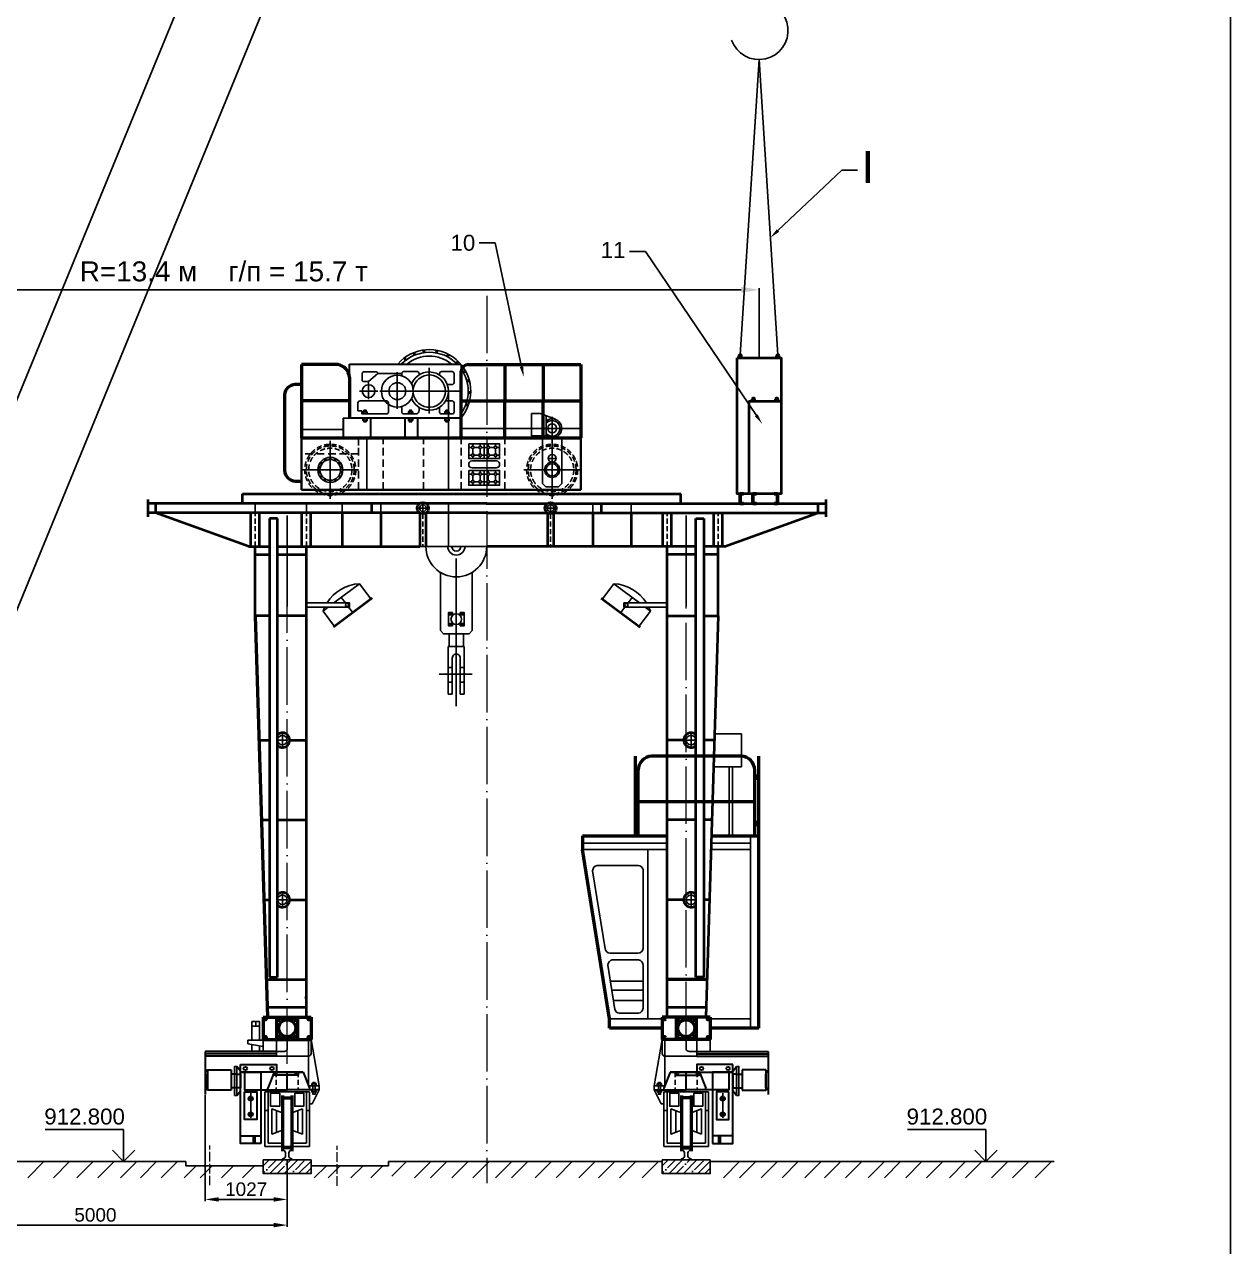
# Model space of a CAD drawing. Header units: millimetres. Extents: x 155577 to 993706, y -295114 to -113927.
# Drawn here: x 836234 to 851346, y -274186 to -258874 of the extents above; entities that cross this region are included whole.
import ezdxf
from ezdxf import colors
from ezdxf.entities.mleader import LeaderData, LeaderLine
from ezdxf.math import Vec2, Vec3

# ---------------------------------------------------------------- set-up
doc = ezdxf.new("R2010")
doc.units = ezdxf.units.MM
doc.linetypes.add('ACAD_ISO04W100', pattern=[30, 24, -3, 0, -3])
doc.linetypes.add('штриховая2', pattern=[9.525, 6.35, -3.175])
doc.layers.add('ось', color=160, linetype='Continuous', lineweight=15)
doc.layers.add('размер', color=84, linetype='Continuous', lineweight=18)
doc.styles.get("Standard").update_dxf_attribs({"font": 'arial.ttf'})
doc.dimstyles.new('ISO-25', dxfattribs={"dimtxt": 170, "dimasz": 170, "dimexe": 20, "dimexo": 10, "dimgap": 40, "dimtad": 1, "dimtxsty": 'Standard', "dimcen": 2.5, "dimadec": 0, "dimazin": 0, "dimtfac": 1, "dimtmove": 0, "dimatfit": 3, "dimfxl": 0, "dimarcsym": 0})

# ---------------------------------------------------------------- blocks, each defined once
blk = doc.blocks.new('*D83')
at = {"layer": 'Defpoints', "color": 0, "transparency": 16777216}
for p in [(834526, -273101), (839526, -273101), (834526, -273917)]:
    blk.add_point(p, dxfattribs=at)
at = {"layer": 'размер', "color": 0, "lineweight": -2, "transparency": 16777216}
for p, q in [((834526, -273111), (834526, -273937)), ((839526, -273111), (839526, -273937)), ((839356, -273917), (834696, -273917))]:
    blk.add_line(p, q, dxfattribs=at)
at = {"layer": 'размер', "color": 0, "transparency": 16777216}
for points in [[(834696, -273888), (834696, -273945), (834526, -273917)], [(839356, -273888), (839356, -273945), (839526, -273917)]]:
    blk.add_solid(points, dxfattribs=at)
at = {"layer": 'размер', "color": 0, "transparency": 16777216, "insert": (837123, -273790), "char_height": 170, "attachment_point": 5}
blk.add_mtext('5000', dxfattribs=at)
blk = doc.blocks.new('*D60')
at = {"layer": 'Defpoints', "color": 0, "transparency": 16777216}
for p in [(838499, -272279), (839526, -273101), (838499, -273595)]:
    blk.add_point(p, dxfattribs=at)
at = {"layer": 'размер', "color": 0, "lineweight": -2, "transparency": 16777216}
for p, q in [((838499, -272289), (838499, -273615)), ((839526, -273111), (839526, -273615)), ((839356, -273595), (838669, -273595))]:
    blk.add_line(p, q, dxfattribs=at)
at = {"layer": 'размер', "color": 0, "transparency": 16777216}
for points in [[(838669, -273567), (838669, -273623), (838499, -273595)], [(839356, -273567), (839356, -273623), (839526, -273595)]]:
    blk.add_solid(points, dxfattribs=at)
at = {"layer": 'размер', "color": 0, "transparency": 16777216, "insert": (839012, -273468), "char_height": 170, "attachment_point": 5}
blk.add_mtext('1027', dxfattribs=at)
blk = doc.blocks.new('дв подъема')
at = {"lineweight": 30}
for p, q in [((122613, 19245), (124007, 19245)), ((122613, 18565), (122613, 19245)), ((124013, 19237), (124013, 18565)), ((122533, 18565), (122533, 18325)), ((124013, 18565), (122613, 18565)), ((122878, 18565), (122878, 18325)), ((123307, 18565), (123307, 18325)), ((123465, 18565), (123465, 18325)), ((124013, 18325), (124013, 18565)), ((122533, 18325), (124013, 18325))]:
    blk.add_line(p, q, dxfattribs=at)
for p, q in [((122949, 19149), (122793, 19149)), ((123213, 19144), (123213, 18682)), ((123462, 19151), (123292, 19151)), ((123613, 19197), (123613, 18625)), ((123765, 19151), (123900, 19151)), ((122773, 19128), (122773, 19036)), ((122781, 19027), (122853, 19027)), ((122853, 19027), (122970, 19128)), ((122853, 19012), (122853, 18803)), ((122970, 19128), (122970, 19136)), ((123268, 19128), (122970, 19128)), ((123268, 19128), (123268, 19097)), ((123485, 19108), (123485, 19128)), ((123742, 19108), (123742, 19128)), ((123900, 18987), (123839, 18987)), ((123924, 19128), (123924, 19011)), ((122968, 18905), (122737, 18905)), ((124013, 18905), (122992, 18905)), ((122718, 18657), (122718, 18755)), ((123079, 18783), (122748, 18783)), ((123103, 18643), (123103, 18759)), ((123268, 18643), (123268, 18712)), ((123487, 18662), (123487, 18701)), ((123742, 18643), (123742, 18702)), ((123900, 18783), (123820, 18783)), ((123924, 18643), (123924, 18759)), ((122613, 18565), (122533, 18565)), ((122767, 18657), (122718, 18657)), ((122767, 18619), (122767, 18657)), ((122767, 18619), (123079, 18619)), ((123447, 18619), (123292, 18619)), ((123765, 18619), (123900, 18619))]:
    blk.add_line(p, q)
for points in [[(122836, 18647), (122781, 18647), (122781, 18619), (122836, 18619)], [(122836, 18565), (122781, 18565), (122781, 18537), (122836, 18537)], [(123406, 18647), (123351, 18647), (123351, 18619), (123406, 18619)], [(123406, 18565), (123351, 18565), (123351, 18537), (123406, 18537)], [(123863, 18647), (123808, 18647), (123808, 18619), (123863, 18619)], [(123863, 18565), (123808, 18565), (123808, 18537), (123863, 18537)]]:
    blk.add_lwpolyline(points, close=True)
for points in [[(122822, 18619), (122822, 18665), (122795, 18665), (122795, 18619)], [(122795, 18565), (122795, 18520), (122822, 18520), (122822, 18565)], [(123392, 18619), (123392, 18665), (123365, 18665), (123365, 18619)], [(123365, 18565), (123365, 18520), (123392, 18520), (123392, 18565)], [(123849, 18619), (123849, 18665), (123822, 18665), (123822, 18619)], [(123822, 18565), (123822, 18520), (123849, 18520), (123849, 18565)]]:
    blk.add_lwpolyline(points)
for centre, radius in [((123314, 19308), 10.5), ((123427, 19369), 10.5), ((123546, 19404), 10.5), ((123707, 19399), 10.5), ((123846, 19352), 10.5), ((123964, 19264), 10.5), ((124053, 19150), 10.5), ((123213, 18905), 200), ((123213, 18905), 106), ((124100, 19034), 10.5), ((122853, 18905), 80), ((124119, 18889), 10.5), ((124088, 18730), 10.5)]:
    blk.add_circle(centre, radius)
for centre, radius, start, end in [((123613, 18905), 520, 320.2849, 139.1678), ((123613, 18905), 487, 44.3085, 135.6915), ((123613, 18905), 439, 50.7184, 129.2816), ((122798, 19125), 25, 102.8765, 172.6784), ((122947, 19122), 26.7, 31.5106, 86.3998), ((123294, 19126), 25.3, 94.3606, 176.3233), ((123613, 18905), 240, 202.3316, 157.6684), ((123460, 19126), 25.3, 3.6767, 85.6394), ((123767, 19126), 25.3, 94.3606, 176.3233), ((123898, 19126), 25.3, 3.6767, 85.6394), ((123613, 18905), 487, 325.2644, 34.7356), ((122784, 19038), 11.2, 192.1008, 254.6833), ((123613, 18905), 203, 186.9321, 173.0679), ((123898, 19013), 25.3, 274.3606, 356.3233), ((122749, 18752), 31, 91.9626, 174.6968), ((123077, 18758), 25.3, 3.6767, 94.3606), ((123898, 18758), 25.3, 3.6767, 94.3606), ((123077, 18644), 25.3, 274.3606, 356.3233), ((123294, 18644), 25.3, 183.6767, 265.6394), ((123446, 18660), 40.7, 271.5182, 2.7043), ((123767, 18644), 25.3, 183.6767, 265.6394), ((123898, 18644), 25.3, 274.3606, 356.3233)]:
    blk.add_arc(centre, radius, start, end)
blk = doc.blocks.new('подъмная тележка вид проф')
at = {"lineweight": 50}
for p, q in [((-3046, 1570), (-3500, 1570)), ((-3500, 1570), (-3500, 650)), ((-1408, 1570), (0, 1570)), ((-951, 650), (-950, 1570)), ((-471, 650), (-470, 1570)), ((0, 1570), (0, 650)), ((-2900, 1412), (-2900, 890)), ((-1500, 650), (-1500, 1487)), ((-3500, 1321), (-3579, 1321)), ((-3713, 1191), (-3713, 240)), ((-2900, 1115), (-3500, 1115)), ((0, 1110), (-1500, 1111)), ((-3500, 650), (0, 650)), ((-3579, 110), (-3500, 110))]:
    blk.add_line(p, q, dxfattribs=at)
for p, q in [((-1660, 1236), (-1660, 0)), ((-320, 883), (-509, 954)), ((-1500, 650), (-1500, 770)), ((-1500, 770), (0, 770)), ((-480, 650), (-480, 78)), ((-240, 650), (-240, 78)), ((-1406, 532), (-1371, 532)), ((-1354, 576), (-1354, 549)), ((-1354, 515), (-1354, 451)), ((-1338, 532), (-1280, 532)), ((-1263, 576), (-1263, 549)), ((-1263, 515), (-1263, 451)), ((-1246, 532), (-1178, 532)), ((-1212, 576), (-1212, 391)), ((-1161, 576), (-1161, 549)), ((-1161, 515), (-1161, 451)), ((-1144, 532), (-1086, 532)), ((-1069, 576), (-1069, 549)), ((-1069, 515), (-1069, 451)), ((-1053, 532), (-1018, 532)), ((-1406, 434), (-1371, 434)), ((-1354, 418), (-1354, 391)), ((-1338, 434), (-1280, 434)), ((-1263, 418), (-1263, 391)), ((-1246, 434), (-1178, 434)), ((-1161, 418), (-1161, 391)), ((-1144, 434), (-1086, 434)), ((-1069, 418), (-1069, 391)), ((-1053, 434), (-1018, 434)), ((-409, 394), (-311, 394)), ((-3494, 250), (-2786, 250)), ((-1406, 198), (-1371, 198)), ((-1354, 242), (-1354, 215)), ((-1354, 181), (-1354, 117)), ((-1338, 198), (-1280, 198)), ((-1263, 242), (-1263, 215)), ((-1263, 181), (-1263, 117)), ((-1246, 198), (-1178, 198)), ((-1212, 242), (-1212, 57)), ((-1161, 242), (-1161, 215)), ((-1161, 181), (-1161, 117)), ((-1144, 198), (-1086, 198)), ((-1069, 242), (-1069, 215)), ((-1069, 181), (-1069, 117)), ((-1053, 198), (-1018, 198)), ((-714, 250), (-6, 250)), ((-240, 250), (-240, 78)), ((-1406, 101), (-1371, 101)), ((-1354, 84), (-1354, 57)), ((-1338, 101), (-1280, 101)), ((-1263, 84), (-1263, 57)), ((-1246, 101), (-1178, 101)), ((-1161, 84), (-1161, 57)), ((-1144, 101), (-1086, 101)), ((-1069, 84), (-1069, 57)), ((-1053, 101), (-1018, 101)), ((-440, 38), (-480, 78)), ((-440, 38), (-280, 38)), ((-280, 38), (-240, 78))]:
    blk.add_line(p, q)
at = {"lineweight": 35}
for p, q in [((-3500, 650), (-3500, 0)), ((0, 650), (0, 0)), ((-3500, 0), (0, 0))]:
    blk.add_line(p, q, dxfattribs=at)
at = {"linetype": 'штриховая2', "ltscale": 15}
for p, q in [((-2786, 0), (-2786, 650)), ((-2786, 650), (-2786, 450)), ((-2479, 0), (-2479, 650)), ((-1972, 0), (-1972, 650)), ((-1500, 0), (-1500, 650)), ((-951, 0), (-951, 650)), ((-2786, 450), (-3500, 450))]:
    blk.add_line(p, q, dxfattribs=at)
at = {"ltscale": 15}
blk.add_line((-2683, 0), (-2683, 650), dxfattribs=at)
for points in [[(-434, 926), (-434, 675), (-617, 675), (-617, 954), (-509, 954)], [(-1406, 318), (-1406, 318)], [(-1366, 362), (-1058, 362)], [(-1018, 318), (-1018, 318)], [(-978, 318), (-978, 318)], [(-1059, 274), (-1364, 274)]]:
    blk.add_lwpolyline(points)
for points in [[(-3500, 754), (-2980, 754), (-2980, 650), (-3500, 650)], [(-1406, 576), (-1018, 576), (-1018, 391), (-1406, 391)], [(-1406, 242), (-1018, 242), (-1018, 57), (-1406, 57)]]:
    blk.add_lwpolyline(points, close=True)
for centre, radius in [((-360, 770), 56.2), ((-1354, 532), 16.8), ((-1263, 532), 16.8), ((-1161, 532), 16.8), ((-1069, 532), 16.8), ((-3140, 249), 157), ((-3140, 249), 130), ((-3256, 334), 9.24), ((-3204, 376), 9.24), ((-3140, 391), 9.24), ((-3076, 376), 9.24), ((-3024, 334), 9.24), ((-1354, 434), 16.8), ((-1263, 434), 16.8), ((-1161, 434), 16.8), ((-1069, 434), 16.8), ((-360, 250), 95.3), ((-360, 250), 75.2), ((-360, 394), 48.6), ((-3280, 280), 9.24), ((-3280, 220), 9.24), ((-3256, 166), 9.24), ((-3024, 166), 9.24), ((-3000, 280), 9.24), ((-3000, 220), 9.24), ((-1354, 198), 16.8), ((-1263, 198), 16.8), ((-1161, 198), 16.8), ((-1069, 198), 16.8), ((-3204, 124), 9.24), ((-3140, 109), 9.24), ((-3076, 124), 9.24), ((-1354, 101), 16.8), ((-1263, 101), 16.8), ((-1161, 101), 16.8), ((-1069, 101), 16.8)]:
    blk.add_circle(centre, radius)
at = {"linetype": 'штриховая2', "ltscale": 10}
for centre, radius in [((-3140, 250), 320), ((-3140, 250), 320), ((-3140, 250), 300), ((-3140, 250), 271), ((-360, 250), 320), ((-360, 250), 320), ((-360, 250), 300), ((-360, 250), 271)]:
    blk.add_circle(centre, radius, dxfattribs=at)
at = {"lineweight": 50}
for centre, radius, start, end in [((-3078, 1394), 179, 5.7059, 79.8894), ((-1407, 1476), 93.6, 89.4652, 175.342), ((-3571, 1178), 143, 93.5257, 174.9871), ((-3571, 253), 143, 185.0129, 266.4743)]:
    blk.add_arc(centre, radius, start, end, dxfattribs=at)
for centre, radius, start, end in [((-360, 770), 120, 232.1713, 127.8287), ((-360, 770), 98.2, 221.4578, 138.5422), ((-1362, 318), 44, 95.0366, 266.8159), ((-1062, 318), 44, 273.1841, 84.9634)]:
    blk.add_arc(centre, radius, start, end)
blk.add_blockref('дв подъема', (-125513, -17669))
blk = doc.blocks.new('стрела ДЭК -50 30 м')
for p, q in [((307292, 19005), (312744, 48506)), ((311398, 46721), (307108, 23514))]:
    blk.add_line(p, q)
blk = doc.blocks.new('*D90')
at = {"layer": 'Defpoints', "color": 0, "transparency": 16777216}
for p in [(832026, -262199), (845439, -263050), (832026, -268795)]:
    blk.add_point(p, dxfattribs=at)
at = {"layer": 'размер', "color": 0, "lineweight": -2, "transparency": 16777216}
for p, q in [((832026, -268785), (832026, -262179)), ((845214, -262199), (832251, -262199)), ((845439, -263040), (845439, -262179))]:
    blk.add_line(p, q, dxfattribs=at)
at = {"layer": 'размер', "color": 0, "transparency": 16777216}
for points in [[(832251, -262162), (832251, -262237), (832026, -262199)], [(845214, -262162), (845214, -262237), (845439, -262199)]]:
    blk.add_solid(points, dxfattribs=at)
at = {"layer": 'размер', "color": 0, "transparency": 16777216, "insert": (838732, -261970), "char_height": 170, "attachment_point": 5}
blk.add_mtext('{\\H1.4706x;R=13.4 м    г/п = 15.7 т}', dxfattribs=at)
blk = doc.blocks.new('A4')
blk.add_line((839385.34, -1948.12), (839385.34, -2235.12))
blk = doc.blocks.new('ГАК ДЭКа')
blk.add_line((284780, 30287), (284780, 29857))
blk.add_circle((284780, 30387), 100)
blk.add_arc((284780, 29494), 363, 198.8478, 90)

msp = doc.modelspace()

# ---------------------------------------------------------------- hatches: boundary and pattern name
for points in [[(841595.663, -266242.998), (841545.412, -266242.998), (841545.412, -266270.288), (841595.663, -266270.288)], [(841744.301, -266242.998), (841694.049, -266242.998), (841694.049, -266270.288), (841744.301, -266270.288)], [(841595.663, -266381.001), (841545.412, -266381.001), (841545.412, -266408.291), (841595.663, -266408.291)], [(841744.301, -266381.001), (841694.049, -266381.001), (841694.049, -266408.291), (841744.301, -266408.291)], [(838866.829, -272292.165), (838896.309, -272292.165), (838896.309, -271929.269), (838866.829, -271929.269)], [(845185.034, -271929.269), (845155.554, -271929.269), (845155.554, -272292.165), (845185.034, -272292.165)]]:
    msp.add_hatch(color=256).paths.add_polyline_path(points)
h = msp.add_hatch()
h.set_pattern_fill('ANSI35', color=256, scale=20, style=0)
h.set_pattern_definition([(45, (574373.81, 2942.89), (-89.80256, 89.80256), []), (45, (574463.61, 2942.89), (-89.80256, 89.80256), [158.75, -31.75, 0, -31.75])])
h.paths.add_polyline_path([(839225.931, -273100.717), (839225.931, -273270.717), (839825.931, -273270.717), (839825.931, -273100.717)])
h = msp.add_hatch()
h.set_pattern_fill('ANSI35', color=256, scale=20, style=0)
h.set_pattern_definition([(45, (579373.81, 2942.89), (-89.80256, 89.80256), []), (45, (579463.61, 2942.89), (-89.80256, 89.80256), [158.75, -31.75, 0, -31.75])])
h.paths.add_polyline_path([(844225.931, -273100.717), (844225.931, -273270.717), (844825.931, -273270.717), (844825.931, -273100.717)])

# ---------------------------------------------------------------- linework, layer by layer
for p, q in [((845438.515, -259315.467), (845203.174, -263012.594)), ((845438.515, -259315.467), (845673.856, -263012.594)), ((842845.931, -264817.892), (842845.931, -263789.168)), ((840065.931, -264817.892), (840065.931, -264092.843)), ((839125.931, -264994.717), (839125.931, -264874.717)), ((839765.931, -264994.717), (839765.931, -264874.717)), ((840216.064, -264994.717), (840216.064, -264874.717)), ((840697.246, -264994.717), (840697.246, -264874.717)), ((841225.931, -264994.717), (841225.931, -264863.777)), ((841545.933, -264874.717), (841545.933, -265414.717)), ((842825.931, -264994.717), (842825.931, -264858.537)), ((843354.617, -264994.717), (843354.617, -264874.717)), ((843835.799, -264994.717), (843835.799, -264874.717)), ((841150.991, -264934.717), (841300.872, -264934.717)), ((842025.931, -264994.717), (841263.781, -264994.717)), ((842900.872, -264934.717), (842750.991, -264934.717)), ((839065.931, -265414.717), (839185.931, -265414.717)), ((841188.082, -265414.717), (842025.931, -265414.717)), ((841263.781, -265414.717), (841263.781, -265414.717)), ((842863.781, -265414.717), (842025.931, -265414.717)), ((842788.082, -265414.717), (842788.082, -265414.717)), ((844985.931, -265414.717), (844865.931, -265414.717)), ((841644.856, -265564.717), (841644.856, -267415.133)), ((841444.856, -266469.315), (841444.856, -265739.091)), ((841844.856, -266469.315), (841844.856, -265739.091)), ((840203.443, -266052.185), (840255.726, -266121.707)), ((843848.42, -266052.185), (843796.137, -266121.707)), ((840296.193, -266175.517), (840347.583, -266243.85)), ((843755.67, -266175.517), (843704.28, -266243.85)), ((841545.412, -266270.288), (841595.663, -266270.288)), ((841545.412, -266381.001), (841595.663, -266381.001)), ((841694.049, -266270.288), (841744.301, -266270.288)), ((841694.049, -266381.001), (841744.301, -266381.001)), ((841484.856, -266509.315), (841444.856, -266469.315)), ((841484.856, -266509.315), (841804.856, -266509.315)), ((841553.755, -266509.315), (841553.755, -266666.56)), ((841553.755, -266509.315), (841735.957, -266509.315)), ((841553.755, -266509.315), (841735.957, -266509.315)), ((841735.957, -266509.315), (841735.957, -266666.56)), ((841804.856, -266509.315), (841844.856, -266469.315)), ((841744.856, -266666.56), (841544.856, -266666.56)), ((841544.856, -266666.56), (841544.856, -267266.56)), ((841744.856, -267266.56), (841744.856, -266666.56)), ((841594.856, -267266.56), (841594.856, -266812.952)), ((841694.856, -267266.56), (841694.856, -266812.952)), ((841430.784, -267014.717), (841829.304, -267014.717)), ((841445.596, -267014.717), (841844.116, -267014.717)), ((841544.856, -266930.117), (841594.856, -266930.117)), ((841544.856, -266930.117), (841594.856, -266930.117)), ((841694.856, -266930.117), (841744.856, -266930.117)), ((841544.856, -267114.193), (841594.856, -267114.193)), ((841544.856, -267114.193), (841594.856, -267114.193)), ((841694.856, -267114.193), (841744.856, -267114.193)), ((841544.856, -267266.56), (841594.856, -267266.56)), ((841544.856, -267266.56), (841594.856, -267266.56)), ((841694.856, -267266.56), (841744.856, -267266.56)), ((839465.956, -267732.009), (839465.956, -267949.425)), ((839465.956, -267732.009), (839465.956, -267949.425)), ((844585.956, -267732.009), (844585.956, -267949.425)), ((844585.956, -267732.009), (844585.956, -267949.425)), ((845216.836, -267760.717), (844880.305, -267760.717)), ((845216.836, -268174.589), (845216.836, -267760.717)), ((839396.202, -267840.717), (839535.711, -267840.717)), ((844516.202, -267840.717), (844655.711, -267840.717)), ((844867.512, -268174.589), (845216.836, -268174.589)), ((845063.891, -268174.589), (845063.891, -269040.717)), ((845103.809, -268174.589), (845103.809, -269040.717)), ((843225.931, -269130.717), (844285.931, -269130.717)), ((844833.319, -269130.717), (845332.797, -269130.717)), ((845332.797, -271450.717), (845332.797, -269040.717)), ((843225.931, -269210.717), (844285.931, -269210.717)), ((844285.931, -269210.717), (844045.931, -269210.717)), ((844045.931, -269210.717), (844045.931, -271330.717)), ((845332.797, -269210.717), (844830.846, -269210.717)), ((843510.567, -270456.675), (843353.366, -269476.484)), ((843408.875, -269409.781), (843921.85, -269409.781)), ((843985.4, -269467.855), (843985.4, -270452.638)), ((839465.931, -269732.009), (839465.931, -269949.425)), ((844585.931, -269732.009), (844585.931, -269949.425)), ((839396.177, -269840.717), (839535.686, -269840.717)), ((844516.177, -269840.717), (844655.686, -269840.717)), ((843509.467, -270449.816), (843510.567, -270456.675)), ((843573.017, -270510.717), (843922.73, -270510.717)), ((843543.281, -270660.657), (843632.564, -271217.366)), ((843598.789, -270593.954), (843925.66, -270593.954)), ((843985.4, -270656.017), (843985.4, -271200.735)), ((843575.197, -270859.661), (843985.4, -270859.661)), ((843593.604, -270974.436), (843985.4, -270974.436)), ((843614.538, -271104.964), (843985.4, -271104.964)), ((843686.822, -271262.799), (843925.66, -271262.799)), ((839084.815, -271424), (839180.361, -271424)), ((839132.588, -271367.207), (839132.588, -271424)), ((843565.931, -271330.717), (844225.931, -271330.717)), ((845332.797, -271330.717), (844825.931, -271330.717)), ((839225.931, -271600.717), (839032.952, -271600.717)), ((839032.952, -271600.717), (839032.952, -271643.945)), ((839225.931, -271590.717), (839225.931, -271740.717)), ((839393.982, -271800.717), (839393.982, -271590.717)), ((839525.931, -271590.717), (839525.931, -271716.044)), ((839793.931, -272170.717), (839793.931, -271590.717)), ((839925.931, -272170.717), (839825.931, -271590.717)), ((839825.931, -271590.717), (839825.931, -271765.451)), ((844125.931, -272170.717), (844225.931, -271590.717)), ((844225.931, -271590.717), (844225.931, -271765.451)), ((844257.931, -272170.717), (844257.931, -271590.717)), ((844525.931, -271590.717), (844525.931, -271716.044)), ((844657.881, -271800.717), (844657.881, -271590.717)), ((844825.931, -271590.717), (844825.931, -271740.717)), ((839032.952, -271643.945), (839225.931, -271680.355)), ((839393.982, -271740.717), (839490.898, -271740.717)), ((844657.881, -271740.717), (844560.965, -271740.717)), ((839393.982, -271800.717), (839798.067, -271800.717)), ((844657.881, -271800.717), (844253.796, -271800.717)), ((839245.931, -272220.717), (839525.931, -272220.717)), ((839793.931, -272170.717), (839925.931, -272170.717)), ((839805.931, -272220.717), (839805.931, -272200.717)), ((839805.931, -272220.717), (839805.931, -272200.717)), ((839925.931, -272220.717), (839838.567, -272397.795)), ((839925.931, -272220.717), (839925.931, -272170.717)), ((844257.931, -272170.717), (844125.931, -272170.717)), ((844125.931, -272220.717), (844125.931, -272170.717)), ((844125.931, -272220.717), (844213.296, -272397.795)), ((844245.931, -272220.717), (844245.931, -272200.717)), ((844245.931, -272220.717), (844245.931, -272200.717)), ((844805.931, -272220.717), (844525.931, -272220.717)), ((839031.833, -272331.684), (839104.59, -272331.684)), ((839068.385, -272262.72), (839068.385, -272572.604)), ((839245.931, -272930.717), (839245.931, -272247.795)), ((839245.931, -272247.795), (839525.931, -272247.795)), ((839285.931, -272247.795), (839285.931, -272890.717)), ((839465.931, -272320.717), (839465.931, -272950.717)), ((839805.931, -272247.795), (839525.931, -272247.795)), ((839765.931, -272247.795), (839765.931, -272890.717)), ((839805.931, -272930.717), (839805.931, -272247.795)), ((844245.931, -272930.717), (844245.931, -272247.795)), ((844245.931, -272247.795), (844525.931, -272247.795)), ((844285.931, -272247.795), (844285.931, -272890.717)), ((844805.931, -272247.795), (844525.931, -272247.795)), ((844585.931, -272320.717), (844585.931, -272950.717)), ((844765.931, -272247.795), (844765.931, -272890.717)), ((844805.931, -272930.717), (844805.931, -272247.795)), ((845020.03, -272331.684), (844947.273, -272331.684)), ((844983.478, -272262.72), (844983.478, -272572.604)), ((839031.833, -272528.686), (839104.59, -272528.686)), ((839245.931, -272480.794), (839285.931, -272480.794)), ((839465.931, -272510.642), (839332.852, -272459.098)), ((839332.852, -272459.098), (839332.852, -272777.191)), ((839393.445, -272482.567), (839393.445, -272753.723)), ((839585.931, -272510.642), (839719.011, -272459.098)), ((839585.931, -272510.642), (839585.931, -272725.647)), ((839658.418, -272482.567), (839658.418, -272753.723)), ((839719.011, -272459.098), (839719.011, -272777.191)), ((839805.931, -272480.794), (839765.931, -272480.794)), ((839838.567, -272397.795), (839805.931, -272397.795)), ((844213.296, -272397.795), (844245.931, -272397.795)), ((844245.931, -272480.794), (844285.931, -272480.794)), ((844465.931, -272510.642), (844332.852, -272459.098)), ((844332.852, -272459.098), (844332.852, -272777.191)), ((844393.445, -272482.567), (844393.445, -272753.723)), ((844465.931, -272510.642), (844465.931, -272725.647)), ((844585.931, -272510.642), (844719.011, -272459.098)), ((844658.418, -272482.567), (844658.418, -272753.723)), ((844719.011, -272459.098), (844719.011, -272777.191)), ((844805.931, -272480.794), (844765.931, -272480.794)), ((845020.03, -272528.686), (844947.273, -272528.686)), ((837476.691, -272720.717), (836493.914, -272720.717)), ((837476.691, -273120.717), (837476.691, -272720.717)), ((839465.931, -272725.647), (839332.852, -272777.191)), ((839585.931, -272725.647), (839719.011, -272777.191)), ((844465.931, -272725.647), (844332.852, -272777.191)), ((844585.931, -272725.647), (844719.011, -272777.191)), ((848281.076, -272720.717), (847298.3, -272720.717)), ((848281.076, -273120.717), (848281.076, -272720.717)), ((837476.691, -273120.717), (837335.269, -272979.296)), ((837476.691, -273120.717), (837618.112, -272979.296)), ((839245.931, -272930.717), (839805.931, -272930.717)), ((839285.931, -272890.717), (839465.931, -272890.717)), ((839465.931, -272950.717), (839465.931, -272973.111)), ((839585.931, -272890.717), (839765.931, -272890.717)), ((839585.931, -272950.717), (839585.931, -272973.111)), ((844805.931, -272930.717), (844245.931, -272930.717)), ((844465.931, -272890.717), (844285.931, -272890.717)), ((844465.931, -272950.717), (844465.931, -272973.111)), ((844765.931, -272890.717), (844585.931, -272890.717)), ((844585.931, -272950.717), (844585.931, -272973.111)), ((848281.076, -273120.717), (848139.655, -272979.296)), ((848281.076, -273120.717), (848422.497, -272979.296)), ((838256.931, -273120.717), (824889.858, -273120.717)), ((836274.643, -273324.364), (836478.29, -273120.717)), ((836596.164, -273324.364), (836799.811, -273120.717)), ((836890.605, -273324.364), (837094.252, -273120.717)), ((837153.237, -273324.364), (837356.884, -273120.717)), ((837438.382, -273324.364), (837642.029, -273120.717)), ((837438.382, -273324.364), (837642.029, -273120.717)), ((837438.382, -273324.364), (837642.029, -273120.717)), ((837686.005, -273324.364), (837889.652, -273120.717)), ((837948.637, -273324.364), (838152.284, -273120.717)), ((838256.931, -273172.717), (838256.931, -273120.717)), ((839465.931, -273085.717), (839465.931, -273100.717)), ((839465.931, -273100.717), (839585.931, -273100.717)), ((839505.931, -273010.767), (839505.931, -273056.578)), ((839545.931, -273010.767), (839545.931, -273056.578)), ((839585.931, -273085.717), (839585.931, -273100.717)), ((840794.931, -273172.717), (840794.931, -273120.717)), ((840794.931, -273120.717), (844225.931, -273120.717)), ((840835.428, -273304.364), (841019.074, -273120.717)), ((841120.572, -273324.364), (841324.219, -273120.717)), ((841321.738, -273324.364), (841525.385, -273120.717)), ((841321.738, -273324.364), (841525.385, -273120.717)), ((841588.779, -273324.364), (841792.426, -273120.717)), ((841851.412, -273324.364), (842055.058, -273120.717)), ((842136.556, -273324.364), (842340.203, -273120.717)), ((842337.722, -273324.364), (842541.369, -273120.717)), ((842337.722, -273324.364), (842541.369, -273120.717)), ((842632.23, -273324.364), (842835.877, -273120.717)), ((842894.863, -273324.364), (843098.51, -273120.717)), ((843180.008, -273324.364), (843383.654, -273120.717)), ((843180.008, -273324.364), (843383.654, -273120.717)), ((843180.008, -273324.364), (843383.654, -273120.717)), ((843427.63, -273324.364), (843631.277, -273120.717)), ((843690.263, -273324.364), (843893.91, -273120.717)), ((843975.408, -273324.364), (844179.054, -273120.717)), ((844465.931, -273085.717), (844465.931, -273100.717)), ((844585.931, -273100.717), (844465.931, -273100.717)), ((844505.931, -273010.767), (844505.931, -273056.578)), ((844545.931, -273010.767), (844545.931, -273056.578)), ((844585.931, -273085.717), (844585.931, -273100.717)), ((849134.505, -273120.717), (844825.931, -273120.717)), ((844991.392, -273324.364), (845195.038, -273120.717)), ((845192.558, -273324.364), (845396.204, -273120.717)), ((845192.558, -273324.364), (845396.204, -273120.717)), ((845463.696, -273324.364), (845667.342, -273120.717)), ((845726.328, -273324.364), (845929.975, -273120.717)), ((846011.473, -273324.364), (846215.12, -273120.717)), ((846011.473, -273324.364), (846215.12, -273120.717)), ((846011.473, -273324.364), (846215.12, -273120.717)), ((846259.096, -273324.364), (846462.742, -273120.717)), ((846521.728, -273324.364), (846725.375, -273120.717)), ((846806.873, -273324.364), (847010.52, -273120.717)), ((847008.039, -273324.364), (847211.686, -273120.717)), ((847008.039, -273324.364), (847211.686, -273120.717)), ((847275.08, -273324.364), (847478.726, -273120.717)), ((847537.712, -273324.364), (847741.359, -273120.717)), ((847822.857, -273324.364), (848026.504, -273120.717)), ((848024.023, -273324.364), (848227.67, -273120.717)), ((848024.023, -273324.364), (848227.67, -273120.717)), ((848350.486, -273324.364), (848554.133, -273120.717)), ((848613.118, -273324.364), (848816.765, -273120.717)), ((848898.263, -273324.364), (849101.91, -273120.717)), ((848898.263, -273324.364), (849101.91, -273120.717)), ((848898.263, -273324.364), (849101.91, -273120.717)), ((838233.782, -273324.364), (838385.429, -273172.717)), ((839225.931, -273172.717), (838256.931, -273172.717)), ((838434.948, -273324.364), (838586.595, -273172.717)), ((838434.948, -273324.364), (838586.595, -273172.717)), ((838701.989, -273324.364), (838853.636, -273172.717)), ((838964.621, -273324.364), (839116.268, -273172.717)), ((839825.931, -273172.717), (840794.931, -273172.717)), ((839866.036, -273324.364), (840017.683, -273172.717)), ((840040.028, -273324.364), (840191.674, -273172.717)), ((840325.172, -273324.364), (840476.819, -273172.717)), ((840325.172, -273324.364), (840476.819, -273172.717)), ((840325.172, -273324.364), (840476.819, -273172.717)), ((840572.795, -273324.364), (840724.442, -273172.717))]:
    msp.add_line(p, q)
at = {"lineweight": 50}
for p, q in [((845190.396, -263049.854), (845190.396, -263024.512)), ((845215.952, -263049.854), (845215.952, -263024.512)), ((845661.077, -263049.854), (845661.077, -263024.512)), ((845686.634, -263049.854), (845686.634, -263024.512)), ((845356.779, -263595.444), (845356.779, -263570.102)), ((845382.336, -263595.444), (845382.336, -263570.102)), ((845647.988, -263595.444), (845647.988, -263570.102)), ((845673.545, -263595.444), (845673.545, -263570.102)), ((839125.931, -266284.717), (839281.295, -271310.717)), ((843891.85, -269040.717), (843891.85, -268040.717)), ((845216.836, -268040.717), (844090.963, -268040.717)), ((845434.138, -269040.717), (845434.138, -268040.717)), ((843921.85, -269040.717), (843921.85, -268215.625)), ((845385.949, -269040.717), (845385.949, -268215.625)), ((843891.85, -268288.624), (843921.85, -268288.624)), ((843891.85, -268316.505), (843921.85, -268316.505)), ((845385.949, -268288.624), (845434.138, -268288.624)), ((845385.949, -268316.505), (845434.138, -268316.505)), ((843921.85, -268609.333), (845385.949, -268609.333)), ((843891.85, -268869.38), (843921.85, -268869.38)), ((843891.85, -268897.261), (843921.85, -268897.261)), ((845385.949, -268869.38), (845434.138, -268869.38)), ((845385.949, -268897.261), (845434.138, -268897.261)), ((843225.931, -269040.717), (844285.931, -269040.717)), ((843225.931, -269040.717), (843225.931, -269210.717)), ((844836.101, -269040.717), (845434.138, -269040.717)), ((845434.138, -271450.717), (845434.138, -269040.717)), ((843565.931, -271330.717), (843225.931, -269210.717)), ((844785.097, -270840.717), (844285.931, -270840.717)), ((839225.931, -271310.717), (839825.931, -271310.717)), ((839225.931, -271310.717), (839225.931, -271590.717)), ((839825.931, -271310.717), (839825.931, -271590.717)), ((844825.931, -271310.717), (844225.931, -271310.717)), ((844225.931, -271310.717), (844225.931, -271590.717)), ((844825.931, -271310.717), (844825.931, -271590.717)), ((843565.931, -271450.717), (843565.931, -271330.717)), ((844225.931, -271450.717), (843565.931, -271450.717)), ((845434.138, -271450.717), (844825.931, -271450.717)), ((839225.931, -271590.717), (839825.931, -271590.717)), ((844825.931, -271590.717), (844225.931, -271590.717)), ((844825.931, -271590.717), (844225.931, -271590.717)), ((839465.952, -272291.862), (839465.449, -272991.962)), ((839465.931, -272320.717), (839585.931, -272320.717)), ((839585.952, -272291.862), (839585.449, -272991.962)), ((844465.911, -272291.862), (844466.414, -272991.962)), ((844585.931, -272320.717), (844465.931, -272320.717)), ((844585.911, -272291.862), (844586.414, -272991.962)), ((839585.478, -272950.76), (839465.931, -272950.717)), ((844466.384, -272950.76), (844585.931, -272950.717))]:
    msp.add_line(p, q, dxfattribs=at)
at = {"lineweight": 40}
for p, q in [((837777.931, -264824.717), (837777.931, -265044.717)), ((841188.082, -264874.717), (837777.931, -264874.717)), ((837875.931, -264874.717), (837875.931, -264994.717)), ((838965.931, -264874.717), (838965.931, -264754.717)), ((838965.931, -264754.717), (844457.052, -264754.717)), ((840587.481, -264994.717), (840587.481, -264874.717)), ((842025.931, -264874.717), (841263.781, -264874.717)), ((842025.931, -264874.717), (842788.082, -264874.717)), ((842863.781, -264874.717), (846273.931, -264874.717)), ((843464.382, -264994.717), (843464.382, -264874.717)), ((844457.052, -264874.717), (844457.052, -264754.717)), ((844525.931, -264874.717), (845085.931, -264874.717)), ((846175.931, -264874.717), (846175.931, -264994.717)), ((846273.931, -264824.717), (846273.931, -265044.717)), ((841188.082, -264994.717), (837777.931, -264994.717)), ((839045.931, -265414.717), (837875.931, -264994.717)), ((839070.931, -265414.717), (839070.931, -264994.717)), ((839180.931, -265414.717), (839180.931, -264994.717)), ((839710.931, -265414.717), (839710.931, -264994.717)), ((839820.931, -265414.717), (839820.931, -264994.717)), ((840216.064, -264994.717), (840216.064, -265414.717)), ((840697.246, -264994.717), (840697.246, -265414.717)), ((841188.082, -264994.717), (841188.082, -265414.717)), ((842025.931, -264994.717), (841263.781, -264994.717)), ((841263.781, -264994.717), (841263.781, -265414.717)), ((842025.931, -264994.717), (842788.082, -264994.717)), ((842025.931, -264994.717), (842788.082, -264994.717)), ((842788.082, -264994.717), (842788.082, -265414.717)), ((842863.781, -264994.717), (846273.931, -264994.717)), ((842863.781, -264994.717), (842863.781, -265414.717)), ((843354.617, -264994.717), (843354.617, -265414.717)), ((843835.799, -264994.717), (843835.799, -265414.717)), ((844230.931, -265414.717), (844230.931, -264994.717)), ((844340.931, -265414.717), (844340.931, -264994.717)), ((844870.931, -265414.717), (844870.931, -264994.717)), ((844980.931, -265414.717), (844980.931, -264994.717)), ((845005.931, -265414.717), (846175.931, -264994.717)), ((839405.931, -265064.555), (839305.931, -265064.555)), ((839305.931, -265064.555), (839305.931, -270810.803)), ((839405.931, -270810.803), (839405.931, -265064.555)), ((844645.931, -270810.803), (844645.931, -265064.555)), ((844645.931, -265064.555), (844745.931, -265064.555)), ((844745.931, -265064.555), (844745.931, -270810.803)), ((839045.931, -265414.717), (839305.931, -265414.717)), ((839125.931, -266284.717), (839125.931, -265414.717)), ((839405.931, -265414.717), (841188.082, -265414.717)), ((839765.931, -271310.717), (839765.931, -265414.717)), ((844645.931, -265414.717), (842025.931, -265414.717)), ((844285.931, -271310.717), (844285.931, -265414.717)), ((845005.931, -265414.717), (844745.931, -265414.717)), ((844925.931, -266284.717), (844925.931, -265414.717)), ((839125.931, -265514.717), (839305.931, -265514.717)), ((839405.931, -265514.717), (839765.931, -265514.717)), ((844645.931, -265514.717), (844285.931, -265514.717)), ((844925.931, -265514.717), (844745.931, -265514.717)), ((840590.915, -266060.855), (840104.25, -266426.846)), ((843460.948, -266060.855), (843947.613, -266426.846)), ((839305.931, -266284.717), (839125.931, -266284.717)), ((839765.931, -266284.717), (839405.931, -266284.717)), ((844285.931, -266284.717), (844645.931, -266284.717)), ((844745.931, -266284.717), (844925.931, -266284.717)), ((844925.931, -266284.717), (844770.568, -271310.717)), ((839174.03, -267840.717), (839305.931, -267840.717)), ((839558.126, -267840.717), (839765.931, -267840.717)), ((844493.737, -267840.717), (844285.931, -267840.717)), ((844877.832, -267840.717), (844745.931, -267840.717)), ((839204.942, -268840.717), (839305.931, -268840.717)), ((839204.942, -268840.717), (839305.931, -268840.717)), ((839405.931, -268840.717), (839765.931, -268840.717)), ((839405.931, -268840.717), (839765.931, -268840.717)), ((844645.931, -268840.717), (844285.931, -268840.717)), ((844645.931, -268840.717), (844285.931, -268840.717)), ((844846.921, -268840.717), (844745.931, -268840.717)), ((844846.921, -268840.717), (844745.931, -268840.717)), ((839235.854, -269840.717), (839305.931, -269840.717)), ((839235.854, -269840.717), (839305.931, -269840.717)), ((839558.126, -269840.717), (839765.931, -269840.717)), ((839558.126, -269840.717), (839765.931, -269840.717)), ((844493.737, -269840.717), (844285.931, -269840.717)), ((844493.737, -269840.717), (844285.931, -269840.717)), ((844816.009, -269840.717), (844745.931, -269840.717)), ((844816.009, -269840.717), (844745.931, -269840.717)), ((839266.766, -270840.717), (839765.931, -270840.717)), ((839305.931, -270810.803), (839405.931, -270810.803)), ((844745.931, -270810.803), (844645.931, -270810.803)), ((839283.956, -270940.717), (839269.857, -270940.717)), ((839765.931, -271070.717), (839748.742, -271070.717)), ((839765.931, -271190.717), (839277.585, -271190.717)), ((839765.931, -271190.717), (839277.585, -271190.717)), ((844774.278, -271190.717), (844285.931, -271190.717))]:
    msp.add_line(p, q, dxfattribs=at)
at = {"lineweight": 60}
for p, q in [((845244.528, -264754.717), (845200.407, -264754.717)), ((845200.407, -264754.717), (845200.407, -264874.717)), ((845244.528, -264874.717), (845200.407, -264874.717)), ((845404.021, -264754.717), (845359.9, -264754.717)), ((845359.9, -264754.717), (845359.9, -264874.717)), ((845404.021, -264874.717), (845359.9, -264874.717)), ((845626.303, -264754.717), (845670.424, -264754.717)), ((845626.303, -264874.717), (845670.424, -264874.717)), ((845670.424, -264754.717), (845670.424, -264874.717))]:
    msp.add_line(p, q, dxfattribs=at)
at = {"linetype": 'штриховая2', "ltscale": 10}
for p, q in [((839125.931, -265414.717), (839125.931, -264994.717)), ((839765.931, -265414.717), (839765.931, -264994.717)), ((841225.931, -265005.658), (841225.931, -265414.717)), ((842825.931, -265005.658), (842825.931, -265414.717)), ((844285.931, -265414.717), (844285.931, -264994.717)), ((844925.931, -265414.717), (844925.931, -264994.717)), ((839387.616, -272000.717), (839387.616, -272220.717)), ((839664.247, -272000.717), (839664.247, -272220.717)), ((844387.616, -272000.717), (844387.616, -272220.717)), ((844664.247, -272000.717), (844664.247, -272220.717))]:
    msp.add_line(p, q, dxfattribs=at)
at = {"color": 4}
for p, q in [((839525.931, -265024.717), (839525.931, -266164.717)), ((844525.931, -265024.717), (844525.931, -266164.717))]:
    msp.add_line(p, q, dxfattribs=at)
at = {"lineweight": 30}
for p, q in [((839393.982, -271740.717), (838498.931, -271740.717)), ((838498.931, -271740.717), (838498.931, -272278.733)), ((839393.982, -271770.717), (838498.931, -271770.717)), ((844657.881, -271740.717), (845552.931, -271740.717)), ((844657.881, -271770.717), (845552.931, -271770.717)), ((845552.931, -271740.717), (845552.931, -272278.733)), ((839393.982, -271800.717), (838498.931, -271800.717)), ((844657.881, -271800.717), (845552.931, -271800.717)), ((838529.041, -271971.775), (838498.931, -272005.043)), ((838498.931, -272058.138), (838498.931, -272163.297)), ((838529.041, -271971.775), (838529.041, -272226.691)), ((838529.041, -271971.775), (838823.789, -271971.775)), ((838529.041, -272196.565), (838529.041, -272024.87)), ((838529.041, -272024.87), (838529.041, -272057.481)), ((838823.789, -271971.775), (838823.789, -272226.691)), ((838896.309, -272024.87), (838823.789, -272024.87)), ((838940.838, -271986.666), (838896.309, -271929.269)), ((839361.425, -272000.717), (839281.425, -272200.717)), ((839361.425, -272000.717), (839725.931, -272000.717)), ((839725.931, -272000.717), (839525.931, -272000.717)), ((839725.931, -272000.717), (839805.931, -272200.717)), ((844325.931, -272000.717), (844245.931, -272200.717)), ((844325.931, -272000.717), (844525.931, -272000.717)), ((844690.437, -272000.717), (844325.931, -272000.717)), ((844690.437, -272000.717), (844770.437, -272200.717)), ((845111.025, -271986.666), (845155.554, -271929.269)), ((845155.554, -272024.87), (845228.074, -272024.87)), ((845522.821, -271971.775), (845228.074, -271971.775)), ((845228.074, -271971.775), (845228.074, -272226.691)), ((845522.821, -271971.775), (845552.931, -272005.043)), ((845522.821, -271971.775), (845522.821, -272226.691)), ((845522.821, -272196.565), (845522.821, -272024.87)), ((845522.821, -272024.87), (845522.821, -272057.481)), ((845552.931, -272058.138), (845552.931, -272163.297)), ((838529.041, -272226.691), (838498.931, -272193.423)), ((838823.789, -272226.691), (838529.041, -272226.691)), ((838896.309, -272196.565), (838823.789, -272196.565)), ((839281.425, -272220.717), (839281.425, -272200.717)), ((839281.425, -272220.717), (839281.425, -272200.717)), ((839925.931, -272220.717), (839525.931, -272220.717)), ((844125.931, -272220.717), (844525.931, -272220.717)), ((844770.437, -272220.717), (844770.437, -272200.717)), ((844770.437, -272220.717), (844770.437, -272200.717)), ((845155.554, -272196.565), (845228.074, -272196.565)), ((845228.074, -272226.691), (845522.821, -272226.691)), ((845522.821, -272226.691), (845552.931, -272193.423)), ((838896.309, -272292.165), (838940.838, -272234.768)), ((845155.554, -272292.165), (845111.025, -272234.768)), ((838940.838, -272797.466), (839195.931, -272797.466)), ((839100.948, -272797.466), (839100.948, -272893.839)), ((839121.815, -272797.466), (839121.815, -272893.839)), ((845111.025, -272797.466), (844855.931, -272797.466)), ((844930.048, -272797.466), (844930.048, -272893.839)), ((844950.915, -272797.466), (844950.915, -272893.839))]:
    msp.add_line(p, q, dxfattribs=at)
at = {"lineweight": 40}
for points in [[(845161.926, -263049.854), (845715.103, -263049.854), (845715.103, -264754.717), (845161.926, -264754.717)], [(845715.103, -264754.717), (845315.221, -264754.717), (845315.221, -263595.444), (845715.103, -263595.444)]]:
    msp.add_lwpolyline(points, close=True, dxfattribs=at)
for points in [[(840110.998, -266121.707), (840431.279, -265880.843), (840575.419, -266072.509), (840119.746, -266415.192), (839975.606, -266223.526), (840039.445, -266175.517)], [(843940.864, -266121.707), (843620.584, -265880.843), (843476.444, -266072.509), (843932.117, -266415.192), (844076.256, -266223.526), (844012.417, -266175.517)], [(841595.663, -266370.705), (841595.663, -266408.291), (841545.412, -266408.291), (841545.412, -266242.998), (841595.663, -266242.998), (841595.663, -266280.584)], [(841694.049, -266370.705), (841694.049, -266408.291), (841744.301, -266408.291), (841744.301, -266242.998), (841694.049, -266242.998), (841694.049, -266280.584)], [(839084.815, -271600.717), (839084.815, -271367.207), (839180.361, -271367.207), (839180.361, -271600.717)], [(839180.361, -271671.757), (839180.361, -271740.717), (839084.815, -271740.717), (839084.815, -271653.73)], [(838896.309, -272292.165), (838896.309, -271929.269)], [(838940.838, -271986.666), (838940.838, -272292.165)], [(845111.025, -271986.666), (845111.025, -272292.165)], [(845155.554, -272292.165), (845155.554, -271929.269)]]:
    msp.add_lwpolyline(points)
for points in [[(839765.931, -266121.707), (840307.036, -266121.707), (840307.036, -266175.517), (839765.931, -266175.517)], [(844285.931, -266121.707), (843744.827, -266121.707), (843744.827, -266175.517), (844285.931, -266175.517)], [(838896.309, -271929.269), (838866.829, -271929.269), (838866.829, -272292.165), (838896.309, -272292.165)], [(845155.554, -271929.269), (845185.034, -271929.269), (845185.034, -272292.165), (845155.554, -272292.165)], [(839834.143, -272143.177), (839889.224, -272143.177), (839889.224, -272170.717), (839834.143, -272170.717)], [(839834.143, -272220.717), (839889.224, -272220.717), (839889.224, -272248.257), (839834.143, -272248.257)], [(839848.072, -272131.07), (839875.295, -272131.07), (839875.295, -272276.44), (839848.072, -272276.44)], [(844217.72, -272143.177), (844162.639, -272143.177), (844162.639, -272170.717), (844217.72, -272170.717)], [(844217.72, -272220.717), (844162.639, -272220.717), (844162.639, -272248.257), (844217.72, -272248.257)], [(844203.791, -272131.07), (844176.568, -272131.07), (844176.568, -272276.44), (844203.791, -272276.44)], [(839432.069, -272263.34), (839318.817, -272263.34), (839318.817, -272428.368), (839432.069, -272428.368)], [(839619.794, -272263.34), (839733.046, -272263.34), (839733.046, -272428.368), (839619.794, -272428.368)], [(844432.069, -272263.34), (844318.817, -272263.34), (844318.817, -272428.368), (844432.069, -272428.368)], [(844619.794, -272263.34), (844733.046, -272263.34), (844733.046, -272428.368), (844619.794, -272428.368)], [(839825.931, -273100.717), (839225.931, -273100.717), (839225.931, -273270.717), (839825.931, -273270.717)], [(844825.931, -273100.717), (844225.931, -273100.717), (844225.931, -273270.717), (844825.931, -273270.717)]]:
    msp.add_lwpolyline(points, close=True)
at = {"lineweight": 50}
for points in [[(839397.994, -271322.832), (839653.869, -271322.832), (839653.869, -271578.602), (839397.994, -271578.602)], [(844653.869, -271322.832), (844397.994, -271322.832), (844397.994, -271578.602), (844653.869, -271578.602)]]:
    msp.add_lwpolyline(points, close=True, dxfattribs=at)
at = {"lineweight": 30}
for points in [[(838940.838, -271906.058), (839394.019, -271906.058), (839394.019, -272000.717), (838940.838, -272000.717)], [(845111.025, -271906.058), (844657.844, -271906.058), (844657.844, -272000.717), (845111.025, -272000.717)], [(839195.931, -272893.839), (838940.838, -272893.839), (838940.838, -272000.717), (839195.931, -272000.717)], [(839525.931, -272000.717), (838990.838, -272000.717), (838990.838, -272220.717), (839525.931, -272220.717)], [(839361.425, -272000.717), (839664.247, -272000.717), (839664.247, -272039.654), (839361.425, -272039.654)], [(844690.437, -272000.717), (844387.616, -272000.717), (844387.616, -272039.654), (844690.437, -272039.654)], [(844525.931, -272000.717), (845061.025, -272000.717), (845061.025, -272220.717), (844525.931, -272220.717)], [(844855.931, -272893.839), (845111.025, -272893.839), (845111.025, -272000.717), (844855.931, -272000.717)], [(838990.836, -272248.38), (839145.933, -272248.38), (839145.933, -272591.825), (838990.836, -272591.825)], [(845061.026, -272248.38), (844905.93, -272248.38), (844905.93, -272591.825), (845061.026, -272591.825)]]:
    msp.add_lwpolyline(points, close=True, dxfattribs=at)
for points in [[(838896.309, -272024.87), (838940.838, -272024.87), (838940.838, -272196.565), (838896.309, -272196.565)], [(845155.554, -272024.87), (845111.025, -272024.87), (845111.025, -272196.565), (845155.554, -272196.565)]]:
    msp.add_lwpolyline(points, dxfattribs=at)
at = {"lineweight": 40}
for centre in [(841225.931, -264934.717), (842825.931, -264934.717)]:
    msp.add_circle(centre, 70.941, dxfattribs=at)
for centre, radius in [((841225.931, -264934.717), 43.459), ((842825.931, -264934.717), 43.459), ((840275.513, -266148.018), 19.951), ((841644.856, -266325.645), 66.711), ((843776.35, -266148.018), 19.951), ((839465.931, -267840.717), 60), ((844585.931, -267840.717), 60), ((839465.931, -269840.717), 60), ((844585.931, -269840.717), 60), ((839387.616, -272018.493), 12.621), ((839634.237, -272018.493), 12.621), ((844417.626, -272018.493), 12.621), ((844664.247, -272018.493), 12.621)]:
    msp.add_circle(centre, radius)
at = {"lineweight": 50}
for centre, radius in [((839254.193, -271335.448), 10.358), ((839421.316, -271342.584), 10.358), ((839525.931, -271450.717), 106.456), ((839630.546, -271342.584), 10.358), ((839797.67, -271335.448), 10.358), ((844254.193, -271335.448), 10.358), ((844421.316, -271342.584), 10.358), ((844525.931, -271450.717), 106.456), ((844630.546, -271342.584), 10.358), ((844797.67, -271335.448), 10.358), ((839254.193, -271565.987), 10.358), ((839421.316, -271558.851), 10.358), ((839630.546, -271558.851), 10.358), ((839797.67, -271565.987), 10.358), ((844254.193, -271565.987), 10.358), ((844421.316, -271558.851), 10.358), ((844630.546, -271558.851), 10.358), ((844797.67, -271565.987), 10.358)]:
    msp.add_circle(centre, radius, dxfattribs=at)
at = {"lineweight": 30}
for centre, radius in [((839001.912, -271954.888), 21.568), ((839335.333, -271954.888), 21.568), ((844716.53, -271954.888), 21.568), ((845049.951, -271954.888), 21.568), ((839068.385, -272331.684), 26.535), ((844983.478, -272331.684), 26.535), ((839068.385, -272528.686), 26.535), ((844983.478, -272528.686), 26.535)]:
    msp.add_circle(centre, radius, dxfattribs=at)
at = {"lineweight": 50}
for centre, radius, start, end in [((845203.174, -263025.403), 12.809, 3.991307, 176.008693), ((845673.856, -263025.403), 12.809, 3.991307, 176.008693), ((845369.558, -263570.994), 12.809, 3.991307, 176.008693), ((845660.767, -263570.994), 12.809, 3.991307, 176.008693), ((844107.764, -268226.171), 186.214, 95.1767424, 176.7533125), ((845200.035, -268226.171), 186.214, 3.2466875, 84.8232576)]:
    msp.add_arc(centre, radius, start, end, dxfattribs=at)
for centre, radius, start, end in [((841644.856, -265414.717), 381.075, 180, 0), ((841644.856, -265414.717), 107.229, 180, 0), ((841644.856, -265414.717), 58.404, 180, 0), ((840463.283, -266397.7), 517.847, 93.5432785, 147.7940562), ((843588.579, -266397.7), 517.847, 32.2059438, 86.4567215), ((840463.283, -266397.7), 517.847, 154.5925864, 160.3457889), ((843588.579, -266397.7), 517.847, 19.6542111, 25.4074136), ((841644.856, -266812.875), 50, 359.9117703, 180.0882297), ((843421.616, -269476.832), 68.251, 100.7594211, 179.7077787), ((843922.73, -269472.626), 62.851, 4.3535356, 90.8029395), ((843577.51, -270442.421), 68.444, 186.2026332, 266.2360537), ((843922.73, -270447.867), 62.851, 269.1970605, 355.6464644), ((843611.531, -270661.005), 68.251, 100.7594211, 179.7077787), ((843917.305, -270661.778), 68.337, 355.1639543, 82.9774814), ((843688.233, -271205.999), 56.817, 186.6822384, 271.4224475), ((843917.305, -271194.974), 68.337, 277.0225186, 355.1639543), ((839493.592, -271707.334), 33.492, 265.3865224, 344.9252541), ((839789.628, -271765.408), 36.304, 283.4427096, 359.9326595), ((844262.235, -271765.408), 36.304, 180.0673405, 256.5572904), ((844558.271, -271707.334), 33.492, 195.0747459, 274.6134776), ((839454.735, -273025.077), 53.159, 15.6172059, 77.8413216), ((839597.128, -273025.077), 53.159, 102.1586784, 164.3827941), ((844454.735, -273025.077), 53.159, 15.6172059, 77.8413216), ((844597.128, -273025.077), 53.159, 102.1586784, 164.3827941), ((839461.756, -273037.963), 47.937, 274.9963566, 337.1497727), ((839590.106, -273037.963), 47.937, 202.8502273, 265.0036434), ((844461.756, -273037.963), 47.937, 274.9963566, 337.1497727), ((844590.106, -273037.963), 47.937, 202.8502273, 265.0036434)]:
    msp.add_arc(centre, radius, start, end)
at = {"lineweight": 40}
for centre, start, end in [((839465.931, -267840.717), 229.3981797, 130.6018203), ((844585.931, -267840.717), 49.3981797, 310.6018203), ((839465.931, -269840.717), 229.3981797, 130.6018203), ((844585.931, -269840.717), 49.3981797, 310.6018203)]:
    msp.add_arc(centre, 92.194, start, end, dxfattribs=at)
at = {"layer": 'ось', "linetype": 'ACAD_ISO04W100', "ltscale": 30}
for p, q in [((842025.931, -262272.586), (842025.931, -273390.059)), ((839525.931, -271897.202), (839525.931, -265024.717)), ((844525.931, -271590.717), (844525.931, -265024.717))]:
    msp.add_line(p, q, dxfattribs=at)
at = {"layer": 'ось', "linetype": 'ACAD_ISO04W100', "ltscale": 5}
for p, q in [((838556.931, -273418.554), (838556.931, -272918.152)), ((840150.931, -273422.919), (840150.931, -272922.516))]:
    msp.add_line(p, q, dxfattribs=at)

# ---------------------------------------------------------------- block references
at = {"color": 4, "xscale": 148.5, "yscale": 148.5, "zscale": 148.5}
msp.add_blockref('A4', (-123797377.538, 49729.164), dxfattribs=at)
at = {"rotation": 348.137074293225}
msp.add_blockref('стрела ДЭК -50 30 м', (529440.076, -226655.321), dxfattribs=at)
for name, p in [('ГАК ДЭКа', (560658.435, -288446.296)), ('подъмная тележка вид проф', (843205.931, -264704.717))]:
    msp.add_blockref(name, p)

# ---------------------------------------------------------------- texts
at = {"char_height": 200, "width": 663.51782, "attachment_point": 1}
for insert in [(836482.691, -272456.654), (847287.076, -272456.654)]:
    msp.add_mtext('912.800', dxfattribs=dict(at, insert=insert))

# ---------------------------------------------------------------- dimensions: what is measured, and where the dimension line sits
at = {"layer": 'размер'}
dim = msp.add_linear_dim(base=(832025.931, -262199.032), p1=(845438.515, -263049.854), p2=(832025.931, -268795.112), text='{\\H1.4706x;R=13.4 м    г/п = 15.7 т}', dimstyle='ISO-25', override={"dimasz": 225, "dimgap": 100}, dxfattribs=at)
dim.commit()
dim.dimension.update_dxf_attribs({"geometry": '*D90', "text_midpoint": (838732.223, -262199.032), "dimtype": 160})
for base, p2, picture, middle in [((838498.931, -273595.019), (838498.931, -272278.733), '*D60', (839012.431, -273595.019)), ((834525.931, -273916.758), (834525.931, -273100.717), '*D83', (837123.11, -273916.758))]:
    dim = msp.add_linear_dim(base=base, p1=(839525.931, -273100.717), p2=p2, dimstyle='ISO-25', dxfattribs=at)
    dim.commit()
    dim.dimension.update_dxf_attribs({"geometry": picture, "text_midpoint": middle, "dimtype": 160})

# ---------------------------------------------------------------- leaders
ml = msp.add_multileader_mtext('Standard')
ml.set_content('I', color=256)
ml.set_leader_properties()
ml.build(insert=Vec2(0, 0))
ml.multileader.update_dxf_attribs({"dogleg_length": 200, "arrow_head_size": 130})
ctx = ml.context
ctx.base_point, ctx.char_height, ctx.arrow_head_size, ctx.landing_gap_size, ctx.plane_origin = Vec3(846673.603, -260701.946), 400, 130, 50, Vec3(845580.469, -261545.523)
notes = []
notes.append((ctx, [(0, (1, 1, 0), (846473.603, -260701.946), (1, 0), 200, [(0, [(845580.469, -261545.523)], 0, [])])]))
ctx.mtext.insert, ctx.mtext.flow_direction = Vec3(846723.603, -260461.946), 5
ml = msp.add_multileader_mtext('Standard', dxfattribs=at)
ml.set_content('10', color=256)
ml.set_leader_properties()
ml.build(insert=Vec2(0, 0))
ml.multileader.update_dxf_attribs({"dogleg_length": 200, "arrow_head_size": 130})
ctx = ml.context
ctx.base_point, ctx.char_height, ctx.arrow_head_size, ctx.landing_gap_size, ctx.plane_origin = Vec3(841565.764, -261610.93), 200, 130, 50, Vec3(842489.823, -263291.518)
ctx.text_align_type = 2
notes.append((ctx, [(0, (1, 1, 0), (842132.749, -261610.93), (-1, 0), 200, [(0, [(842489.823, -263291.518)], 0, [])])]))
ctx.mtext.insert, ctx.mtext.alignment, ctx.mtext.flow_direction = Vec3(841882.749, -261509.225), 3, 5
ml = msp.add_multileader_mtext('Standard', dxfattribs=at)
ml.set_content('11', color=256)
ml.set_leader_properties()
ml.build(insert=Vec2(0, 0))
ml.multileader.update_dxf_attribs({"dogleg_length": 200, "arrow_head_size": 130})
ctx = ml.context
ctx.base_point, ctx.char_height, ctx.arrow_head_size, ctx.landing_gap_size, ctx.plane_origin = Vec3(843485.625, -261720.535), 200, 130, 50, Vec3(845477.24, -263879.359)
ctx.text_align_type = 2
notes.append((ctx, [(0, (1, 1, 0), (844014.684, -261720.535), (-1, 0), 200, [(0, [(845477.24, -263879.359)], 0, [])])]))
ctx.mtext.insert, ctx.mtext.alignment, ctx.mtext.flow_direction = Vec3(843764.684, -261600.535), 3, 5
for ctx, leaders in notes:
    for number, flags, end, landing, length, lines in leaders:
        leader = LeaderData()
        leader.index, (leader.has_last_leader_line, leader.has_dogleg_vector, leader.attachment_direction) = number, flags
        leader.last_leader_point, leader.dogleg_vector, leader.dogleg_length = Vec3(end), Vec3(landing), length
        for number, points, colour, breaks in lines:
            line = LeaderLine()
            line.index, line.vertices, line.color, line.breaks = number, Vec3.list(points), colors.encode_raw_color(colour), breaks
            leader.lines.append(line)
        ctx.leaders.append(leader)

doc.saveas('drawing.dxf')
